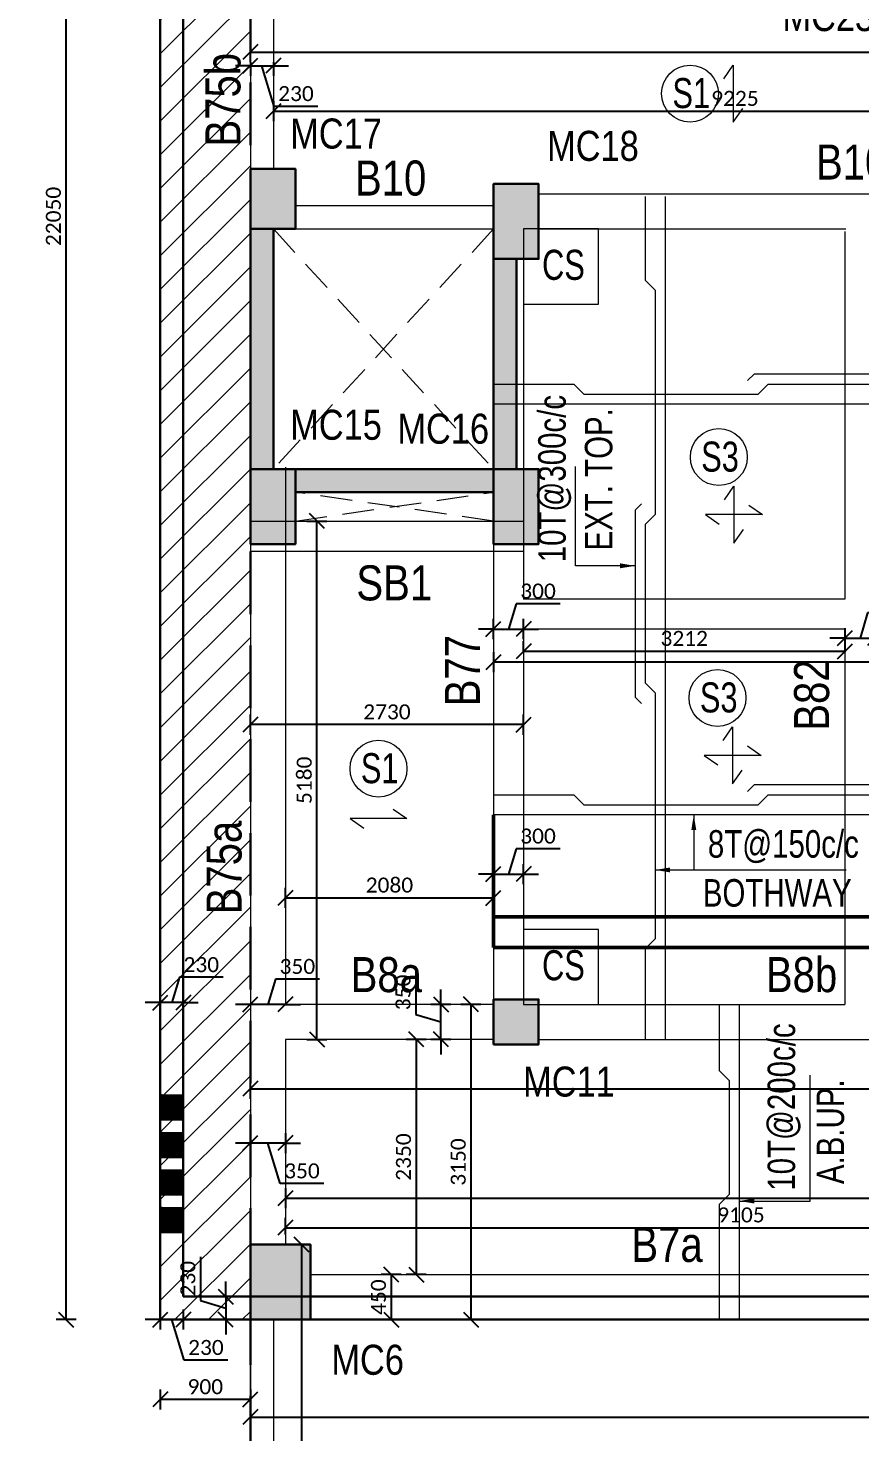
# Model space of a CAD drawing. Header units: millimetres. Extents: x 1112055 to 3390982, y -148532 to 766891.
# Drawn here: x 2806547 to 2814860, y -71678 to -57649 of the extents above; entities that cross this region are included whole.
import ezdxf
from ezdxf.enums import TextEntityAlignment as Align

# ---------------------------------------------------------------- set-up
doc = ezdxf.new("R2010")
doc.units = ezdxf.units.MM
doc.header["$PDMODE"] = 35
doc.header["$PDSIZE"] = -25
doc.linetypes.add('DASHED2', pattern=[0.375, 0.25, -0.125])
doc.linetypes.add('Hidden', pattern=[9.525, 6.35, -3.175])
for name, color, linetype, lineweight in [('A_Cut-out', 251, 'Continuous', 9), ('B BEAM', 148, 'Continuous', 13), ('B COL. NO.', 3, 'Continuous', 20), ('B FINAL COLUMN', 1, 'Continuous', 30), ('B SLAB NO', 56, 'Continuous', 9), ('B STEEL', 34, 'Continuous', 15), ('B STEEL TEXT', 7, 'Continuous', 15), ('B TITLE BLOCK', 250, 'Continuous', 0), ('B-BEAM NO', 215, 'Continuous', 18), ('g-sol250', 250, 'Continuous', 5)]:
    doc.layers.add(name, color=color, linetype=linetype, lineweight=lineweight)
doc.layers.add('B-COL HT', color=7, linetype='Continuous', lineweight=0, true_color=0x4e4f45)
doc.layers.add('JA-E-Sleeve', color=5, linetype='Continuous')
doc.styles.add('Cali', font='calibri.ttf')
doc.styles.add('Q1', font='g13f12d.shx', dxfattribs={"width": 0.8})
doc.styles.add('SWINC', font='swissc.ttf')
doc.styles.add('SWISS', font='swisscl.ttf')
doc.dimstyles.new('BHOOMI', dxfattribs={"dimtxt": 230, "dimasz": 150, "dimexe": 10, "dimexo": 0, "dimgap": 25, "dimtad": 1, "dimdec": 0, "dimzin": 0, "dimdsep": 46, "dimtxsty": 'SWINC', "dimblk": 'OBLIQUE', "dimcen": 0.09, "dimclrd": 250, "dimclre": 250, "dimclrt": 256, "dimaunit": 1, "dimadec": 3, "dimazin": 0, "dimtfac": 1, "dimtdec": 0, "dimtofl": 0, "dimtmove": 1, "dimatfit": 3, "dimfxl": 100, "dimtolj": 1, "dimtzin": 0, "dimlwd": 9, "dimlwe": 5, "dimarcsym": 0})
doc.dimstyles.new('LEVEL DIM', dxfattribs={"dimtxt": 150, "dimasz": 150, "dimexe": 100, "dimexo": 100, "dimgap": 50, "dimtad": 1, "dimdec": 0, "dimzin": 0, "dimdsep": 46, "dimtxsty": 'Cali', "dimblk": 'OBLIQUE', "dimcen": 0, "dimclrd": 256, "dimclre": 256, "dimclrt": 3, "dimadec": 0, "dimazin": 0, "dimtfac": 1, "dimtdec": 0, "dimtofl": 0, "dimtmove": 1, "dimatfit": 0, "dimfxl": 100, "dimfxlon": 1, "dimtolj": 1, "dimtzin": 0, "dimlwd": -1, "dimlwe": -1, "dimarcsym": 0})

# ---------------------------------------------------------------- blocks, each defined once
blk = doc.blocks.new('_Oblique')
at = {"color": 0, "linetype": 'ByBlock', "lineweight": -2}
blk.add_line((-0.5, -0.5), (0.5, 0.5), dxfattribs=at)
blk = doc.blocks.new('A$C3F943ECC')
at = {"layer": 'JA-E-Sleeve'}
h = blk.add_hatch(dxfattribs=at)
h.set_pattern_fill('ANSI31', color=41, scale=5, style=0)
h.set_pattern_definition([(45, (34093.9573, -208151.3333), (-0.4419417382, 0.4419417382), [])])
h.paths.add_polyline_path([(1, 1), (1, 251), (231, 251), (231, 1)])
at = {"layer": 'JA-E-Sleeve', "color": 5, "const_width": 2}
for points in [[(1, 1), (1, 251), (231, 251), (231, 1), (1, 1)], [(1, 251), (231, 1)], [(231, 251), (1, 1)]]:
    blk.add_lwpolyline(points, dxfattribs=at)
blk = doc.blocks.new('A$C0a58c560')
at = {"layer": 'JA-E-Sleeve', "color": 4, "true_color": 0x06f9ed}
for p in [(-1, -107729), (-1, -108104), (-1, -108479), (-1, -108854)]:
    blk.add_blockref('A$C3F943ECC', p, dxfattribs=at)
blk = doc.blocks.new('*D6369')
at = {"linetype": 'ByBlock', "transparency": 16777216}
for p, q in [((2811198, -63887), (2811198, -64087)), ((2830638, -63887), (2830638, -64087)), ((2830638, -63987), (2811198, -63987))]:
    blk.add_line(p, q, dxfattribs=at)
at = {"layer": 'Defpoints', "color": 0, "lineweight": 40, "transparency": 16777216}
for p in [(2811198, -63656), (2830638, -63656), (2811198, -63987)]:
    blk.add_point(p, dxfattribs=at)
at = {"transparency": 16777216, "xscale": 150, "yscale": 150, "zscale": 150, "rotation": 180}
blk.add_blockref('_Oblique', (2811198, -63987), dxfattribs=at)
at = {"transparency": 16777216, "xscale": 150, "yscale": 150, "zscale": 150}
blk.add_blockref('_Oblique', (2830638, -63987), dxfattribs=at)
at = {"color": 3, "lineweight": 50, "transparency": 16777216, "insert": (2820918, -63860), "char_height": 150, "attachment_point": 5, "style": 'Cali'}
blk.add_mtext('\\A1;19440', dxfattribs=at)
blk = doc.blocks.new('*D6408')
at = {"linetype": 'ByBlock', "transparency": 16777216}
for p, q in [((2809282, -69806), (2809182, -69806)), ((2809282, -78506), (2809282, -69806)), ((2809282, -78506), (2809182, -78506))]:
    blk.add_line(p, q, dxfattribs=at)
at = {"layer": 'Defpoints', "color": 0, "lineweight": 40, "transparency": 16777216}
for p in [(2809282, -69806), (2809368, -69806), (2809368, -78506)]:
    blk.add_point(p, dxfattribs=at)
at = {"transparency": 16777216, "xscale": 150, "yscale": 150, "zscale": 150}
for p, rotation in [((2809282, -69806), 90), ((2809282, -78506), 270)]:
    blk.add_blockref('_Oblique', p, dxfattribs=dict(at, rotation=rotation))
at = {"color": 3, "lineweight": 50, "transparency": 16777216, "insert": (2809155, -74156), "char_height": 150, "attachment_point": 5, "rotation": 90, "style": 'Cali'}
blk.add_mtext('\\A1;8700', dxfattribs=at)
blk = doc.blocks.new('*D6439')
at = {"linetype": 'ByBlock', "transparency": 16777216}
for p, q in [((2808768, -68349), (2808768, -68149)), ((2830638, -68349), (2830638, -68149)), ((2808768, -68249), (2830638, -68249))]:
    blk.add_line(p, q, dxfattribs=at)
at = {"layer": 'Defpoints', "color": 0, "lineweight": 40, "transparency": 16777216}
for p in [(2830638, -68249), (2808768, -69806), (2830638, -69806)]:
    blk.add_point(p, dxfattribs=at)
at = {"transparency": 16777216, "xscale": 150, "yscale": 150, "zscale": 150, "rotation": 180}
blk.add_blockref('_Oblique', (2808768, -68249), dxfattribs=at)
at = {"transparency": 16777216, "xscale": 150, "yscale": 150, "zscale": 150}
blk.add_blockref('_Oblique', (2830638, -68249), dxfattribs=at)
at = {"color": 3, "lineweight": 50, "transparency": 16777216, "insert": (2819703, -68122), "char_height": 150, "attachment_point": 5, "style": 'Cali'}
blk.add_mtext('\\A1;21870', dxfattribs=at)
blk = doc.blocks.new('*D6440')
at = {"linetype": 'ByBlock', "transparency": 16777216}
for p, q in [((2811073, -67406), (2810873, -67406)), ((2810973, -67406), (2810973, -70556)), ((2811073, -70556), (2810873, -70556))]:
    blk.add_line(p, q, dxfattribs=at)
at = {"layer": 'Defpoints', "color": 0, "lineweight": 40, "transparency": 16777216}
for p in [(2811648, -67406), (2810973, -70556), (2811648, -70556)]:
    blk.add_point(p, dxfattribs=at)
at = {"transparency": 16777216, "xscale": 150, "yscale": 150, "zscale": 150}
for p, rotation in [((2810973, -67406), 90), ((2810973, -70556), 270)]:
    blk.add_blockref('_Oblique', p, dxfattribs=dict(at, rotation=rotation))
at = {"color": 3, "lineweight": 50, "transparency": 16777216, "insert": (2810846, -68981), "char_height": 150, "attachment_point": 5, "rotation": 90, "style": 'Cali'}
blk.add_mtext('\\A1;3150', dxfattribs=at)
blk = doc.blocks.new('*D6441')
at = {"linetype": 'ByBlock', "transparency": 16777216}
for p, q in [((2810526, -67756), (2810326, -67756)), ((2810426, -67756), (2810426, -70106)), ((2810526, -70106), (2810326, -70106))]:
    blk.add_line(p, q, dxfattribs=at)
at = {"layer": 'Defpoints', "color": 0, "lineweight": 40, "transparency": 16777216}
for p in [(2810973, -67756), (2810426, -70106), (2810973, -70106)]:
    blk.add_point(p, dxfattribs=at)
at = {"transparency": 16777216, "xscale": 150, "yscale": 150, "zscale": 150}
for p, rotation in [((2810426, -67756), 90), ((2810426, -70106), 270)]:
    blk.add_blockref('_Oblique', p, dxfattribs=dict(at, rotation=rotation))
at = {"color": 3, "lineweight": 50, "transparency": 16777216, "insert": (2810299, -68931), "char_height": 150, "attachment_point": 5, "rotation": 90, "style": 'Cali'}
blk.add_mtext('\\A1;2350', dxfattribs=at)
blk = doc.blocks.new('*D6442')
at = {"linetype": 'ByBlock', "transparency": 16777216}
for p, q in [((2809118, -69243), (2809118, -69443)), ((2830188, -69243), (2830188, -69443)), ((2809118, -69343), (2830188, -69343))]:
    blk.add_line(p, q, dxfattribs=at)
at = {"layer": 'Defpoints', "color": 0, "lineweight": 40, "transparency": 16777216}
for p in [(2809118, -67756), (2830188, -67756), (2830188, -69343)]:
    blk.add_point(p, dxfattribs=at)
at = {"transparency": 16777216, "xscale": 150, "yscale": 150, "zscale": 150, "rotation": 180}
blk.add_blockref('_Oblique', (2809118, -69343), dxfattribs=at)
at = {"transparency": 16777216, "xscale": 150, "yscale": 150, "zscale": 150}
blk.add_blockref('_Oblique', (2830188, -69343), dxfattribs=at)
at = {"color": 3, "lineweight": 50, "transparency": 16777216, "insert": (2819653, -69216), "char_height": 150, "attachment_point": 5, "style": 'Cali'}
blk.add_mtext('\\A1;21070', dxfattribs=at)
blk = doc.blocks.new('*D6443')
at = {"linetype": 'ByBlock', "transparency": 16777216}
for p, q in [((2808768, -68692), (2808768, -68892)), ((2809118, -68692), (2809118, -68892)), ((2808768, -68792), (2808618, -68792)), ((2809118, -68792), (2808768, -68792)), ((2809065, -69197), (2808943, -68792)), ((2809118, -68792), (2809268, -68792)), ((2809504, -69197), (2809065, -69197))]:
    blk.add_line(p, q, dxfattribs=at)
at = {"layer": 'Defpoints', "color": 0, "lineweight": 40, "transparency": 16777216}
for p in [(2808768, -68249), (2809118, -68249), (2808768, -68792)]:
    blk.add_point(p, dxfattribs=at)
at = {"transparency": 16777216, "xscale": 150, "yscale": 150, "zscale": 150}
blk.add_blockref('_Oblique', (2808768, -68792), dxfattribs=at)
at = {"transparency": 16777216, "xscale": 150, "yscale": 150, "zscale": 150, "rotation": 180}
blk.add_blockref('_Oblique', (2809118, -68792), dxfattribs=at)
at = {"color": 3, "lineweight": 50, "transparency": 16777216, "insert": (2809284, -69070), "char_height": 150, "attachment_point": 5, "style": 'Cali'}
blk.add_mtext('\\A1;350', dxfattribs=at)
blk = doc.blocks.new('*D6444')
at = {"linetype": 'ByBlock', "transparency": 16777216}
for p, q in [((2809118, -69706), (2809118, -69537)), ((2818223, -69706), (2818223, -69537)), ((2809118, -69637), (2818223, -69637))]:
    blk.add_line(p, q, dxfattribs=at)
at = {"layer": 'Defpoints', "color": 0, "lineweight": 40, "transparency": 16777216}
for p in [(2818223, -69637), (2809118, -69806), (2818223, -69806)]:
    blk.add_point(p, dxfattribs=at)
at = {"transparency": 16777216, "xscale": 150, "yscale": 150, "zscale": 150, "rotation": 180}
blk.add_blockref('_Oblique', (2809118, -69637), dxfattribs=at)
at = {"transparency": 16777216, "xscale": 150, "yscale": 150, "zscale": 150}
blk.add_blockref('_Oblique', (2818223, -69637), dxfattribs=at)
at = {"color": 3, "lineweight": 50, "transparency": 16777216, "insert": (2813671, -69510), "char_height": 150, "attachment_point": 5, "style": 'Cali'}
blk.add_mtext('\\A1;9105', dxfattribs=at)
blk = doc.blocks.new('*D6450')
at = {"linetype": 'ByBlock', "transparency": 16777216}
for p, q in [((2810421, -67066), (2810421, -67506)), ((2810672, -67406), (2810672, -67256)), ((2810772, -67406), (2810572, -67406)), ((2810672, -67756), (2810672, -67406)), ((2810421, -67506), (2810672, -67581)), ((2810772, -67756), (2810572, -67756)), ((2810672, -67756), (2810672, -67906))]:
    blk.add_line(p, q, dxfattribs=at)
at = {"layer": 'Defpoints', "color": 0, "lineweight": 40, "transparency": 16777216}
for p in [(2810672, -67406), (2810973, -67406), (2810973, -67756)]:
    blk.add_point(p, dxfattribs=at)
at = {"transparency": 16777216, "xscale": 150, "yscale": 150, "zscale": 150}
for p, rotation in [((2810672, -67406), 270), ((2810672, -67756), 90)]:
    blk.add_blockref('_Oblique', p, dxfattribs=dict(at, rotation=rotation))
at = {"color": 3, "lineweight": 50, "transparency": 16777216, "insert": (2810294, -67286), "char_height": 150, "attachment_point": 5, "rotation": 90, "style": 'Cali'}
blk.add_mtext('\\A1;350', dxfattribs=at)
blk = doc.blocks.new('*D6451')
at = {"linetype": 'ByBlock', "transparency": 16777216}
for p, q in [((2810276, -70106), (2810076, -70106)), ((2810176, -70106), (2810176, -70556)), ((2810276, -70556), (2810076, -70556))]:
    blk.add_line(p, q, dxfattribs=at)
at = {"layer": 'Defpoints', "color": 0, "lineweight": 40, "transparency": 16777216}
for p in [(2810973, -70106), (2810176, -70556), (2810973, -70556)]:
    blk.add_point(p, dxfattribs=at)
at = {"transparency": 16777216, "xscale": 150, "yscale": 150, "zscale": 150}
for p, rotation in [((2810176, -70106), 90), ((2810176, -70556), 270)]:
    blk.add_blockref('_Oblique', p, dxfattribs=dict(at, rotation=rotation))
at = {"color": 3, "lineweight": 50, "transparency": 16777216, "insert": (2810049, -70331), "char_height": 150, "attachment_point": 5, "rotation": 90, "style": 'Cali'}
blk.add_mtext('\\A1;450', dxfattribs=at)
blk = doc.blocks.new('*D6452')
at = {"linetype": 'ByBlock', "transparency": 16777216}
for p, q in [((2808768, -64710), (2808768, -64510)), ((2811498, -64710), (2811498, -64510)), ((2811498, -64610), (2808768, -64610))]:
    blk.add_line(p, q, dxfattribs=at)
at = {"layer": 'Defpoints', "color": 0, "lineweight": 40, "transparency": 16777216}
for p in [(2808768, -64610), (2808768, -65513), (2811498, -65513)]:
    blk.add_point(p, dxfattribs=at)
at = {"transparency": 16777216, "xscale": 150, "yscale": 150, "zscale": 150, "rotation": 180}
blk.add_blockref('_Oblique', (2808768, -64610), dxfattribs=at)
at = {"transparency": 16777216, "xscale": 150, "yscale": 150, "zscale": 150}
blk.add_blockref('_Oblique', (2811498, -64610), dxfattribs=at)
at = {"color": 3, "lineweight": 50, "transparency": 16777216, "insert": (2810133, -64483), "char_height": 150, "attachment_point": 5, "style": 'Cali'}
blk.add_mtext('\\A1;2730', dxfattribs=at)
blk = doc.blocks.new('*D6453')
at = {"linetype": 'ByBlock', "transparency": 16777216}
for p, q in [((2811424, -65851), (2811348, -66103)), ((2811863, -65851), (2811424, -65851)), ((2811198, -66203), (2811198, -66003)), ((2811498, -66203), (2811498, -66003)), ((2811198, -66103), (2811048, -66103)), ((2811198, -66103), (2811498, -66103)), ((2811498, -66103), (2811648, -66103))]:
    blk.add_line(p, q, dxfattribs=at)
at = {"layer": 'Defpoints', "color": 0, "lineweight": 40, "transparency": 16777216}
for p in [(2811498, -66103), (2811198, -67356), (2811498, -67356)]:
    blk.add_point(p, dxfattribs=at)
at = {"transparency": 16777216, "xscale": 150, "yscale": 150, "zscale": 150}
blk.add_blockref('_Oblique', (2811198, -66103), dxfattribs=at)
at = {"transparency": 16777216, "xscale": 150, "yscale": 150, "zscale": 150, "rotation": 180}
blk.add_blockref('_Oblique', (2811498, -66103), dxfattribs=at)
at = {"color": 3, "lineweight": 50, "transparency": 16777216, "insert": (2811643, -65724), "char_height": 150, "attachment_point": 5, "style": 'Cali'}
blk.add_mtext('\\A1;300', dxfattribs=at)
blk = doc.blocks.new('*D6454')
at = {"linetype": 'ByBlock', "transparency": 16777216}
for p, q in [((2809019, -67154), (2808943, -67406)), ((2809458, -67154), (2809019, -67154)), ((2808768, -67306), (2808768, -67306)), ((2809118, -67306), (2809118, -67306)), ((2808768, -67406), (2808618, -67406)), ((2809118, -67406), (2808768, -67406)), ((2809118, -67406), (2809268, -67406))]:
    blk.add_line(p, q, dxfattribs=at)
at = {"layer": 'Defpoints', "color": 0, "lineweight": 40, "transparency": 16777216}
for p in [(2808768, -67406), (2808768, -67406), (2809118, -67406)]:
    blk.add_point(p, dxfattribs=at)
at = {"transparency": 16777216, "xscale": 150, "yscale": 150, "zscale": 150}
blk.add_blockref('_Oblique', (2808768, -67406), dxfattribs=at)
at = {"transparency": 16777216, "xscale": 150, "yscale": 150, "zscale": 150, "rotation": 180}
blk.add_blockref('_Oblique', (2809118, -67406), dxfattribs=at)
at = {"color": 3, "lineweight": 50, "transparency": 16777216, "insert": (2809238, -67027), "char_height": 150, "attachment_point": 5, "style": 'Cali'}
blk.add_mtext('\\A1;350', dxfattribs=at)
blk = doc.blocks.new('*D6455')
at = {"linetype": 'ByBlock', "transparency": 16777216}
for p, q in [((2809118, -66441), (2809118, -66241)), ((2809118, -66341), (2811198, -66341)), ((2811198, -66441), (2811198, -66241))]:
    blk.add_line(p, q, dxfattribs=at)
at = {"layer": 'Defpoints', "color": 0, "lineweight": 40, "transparency": 16777216}
for p in [(2811198, -66341), (2809118, -67406), (2811198, -67406)]:
    blk.add_point(p, dxfattribs=at)
at = {"transparency": 16777216, "xscale": 150, "yscale": 150, "zscale": 150, "rotation": 180}
blk.add_blockref('_Oblique', (2809118, -66341), dxfattribs=at)
at = {"transparency": 16777216, "xscale": 150, "yscale": 150, "zscale": 150}
blk.add_blockref('_Oblique', (2811198, -66341), dxfattribs=at)
at = {"color": 3, "lineweight": 50, "transparency": 16777216, "insert": (2810158, -66214), "char_height": 150, "attachment_point": 5, "style": 'Cali'}
blk.add_mtext('\\A1;2080', dxfattribs=at)
blk = doc.blocks.new('*D6456')
at = {"linetype": 'ByBlock', "transparency": 16777216}
for p, q in [((2809334, -62576), (2809534, -62576)), ((2809434, -67756), (2809434, -62576)), ((2809334, -67756), (2809534, -67756))]:
    blk.add_line(p, q, dxfattribs=at)
at = {"layer": 'Defpoints', "color": 0, "lineweight": 40, "transparency": 16777216}
for p in [(2809218, -62576), (2809434, -62576), (2809118, -67756)]:
    blk.add_point(p, dxfattribs=at)
at = {"transparency": 16777216, "xscale": 150, "yscale": 150, "zscale": 150}
for p, rotation in [((2809434, -62576), 90), ((2809434, -67756), 270)]:
    blk.add_blockref('_Oblique', p, dxfattribs=dict(at, rotation=rotation))
at = {"color": 3, "lineweight": 50, "transparency": 16777216, "insert": (2809307, -65166), "char_height": 150, "attachment_point": 5, "rotation": 90, "style": 'Cali'}
blk.add_mtext('\\A1;5180', dxfattribs=at)
blk = doc.blocks.new('*D6461')
at = {"linetype": 'ByBlock', "transparency": 16777216}
for p, q in [((2807868, -70556), (2807718, -70556)), ((2807868, -70456), (2807868, -70656)), ((2808098, -70556), (2807868, -70556)), ((2808105, -70962), (2807983, -70556)), ((2808098, -70456), (2808098, -70656)), ((2808098, -70556), (2808248, -70556)), ((2808543, -70962), (2808105, -70962))]:
    blk.add_line(p, q, dxfattribs=at)
at = {"layer": 'Defpoints', "color": 0, "lineweight": 40, "transparency": 16777216}
for p in [(2807868, -28639), (2808098, -28639), (2807868, -70556)]:
    blk.add_point(p, dxfattribs=at)
at = {"transparency": 16777216, "xscale": 150, "yscale": 150, "zscale": 150}
blk.add_blockref('_Oblique', (2807868, -70556), dxfattribs=at)
at = {"transparency": 16777216, "xscale": 150, "yscale": 150, "zscale": 150, "rotation": 180}
blk.add_blockref('_Oblique', (2808098, -70556), dxfattribs=at)
at = {"color": 3, "lineweight": 50, "transparency": 16777216, "insert": (2808324, -70835), "char_height": 150, "attachment_point": 5, "style": 'Cali'}
blk.add_mtext('\\A1;230', dxfattribs=at)
blk = doc.blocks.new('*D6463')
at = {"linetype": 'ByBlock', "transparency": 16777216}
for p, q in [((2807026, -48506), (2806826, -48506)), ((2806926, -70556), (2806926, -48506)), ((2807026, -70556), (2806826, -70556))]:
    blk.add_line(p, q, dxfattribs=at)
at = {"layer": 'Defpoints', "color": 0, "lineweight": 40, "transparency": 16777216}
for p in [(2806926, -48506), (2808768, -48506), (2808768, -70556)]:
    blk.add_point(p, dxfattribs=at)
at = {"transparency": 16777216, "xscale": 150, "yscale": 150, "zscale": 150}
for p, rotation in [((2806926, -48506), 90), ((2806926, -70556), 270)]:
    blk.add_blockref('_Oblique', p, dxfattribs=dict(at, rotation=rotation))
at = {"color": 3, "lineweight": 50, "transparency": 16777216, "insert": (2806800, -59531), "char_height": 150, "attachment_point": 5, "rotation": 90, "style": 'Cali'}
blk.add_mtext('\\A1;22050', dxfattribs=at)
blk = doc.blocks.new('*D6467')
at = {"linetype": 'ByBlock', "transparency": 16777216}
for p, q in [((2808270, -69928), (2808270, -70366)), ((2808522, -70326), (2808522, -70176)), ((2808270, -70366), (2808522, -70441)), ((2808622, -70326), (2808422, -70326)), ((2808522, -70326), (2808522, -70556)), ((2808622, -70556), (2808422, -70556)), ((2808522, -70556), (2808522, -70706))]:
    blk.add_line(p, q, dxfattribs=at)
at = {"layer": 'Defpoints', "color": 0, "lineweight": 40, "transparency": 16777216}
for p in [(2808768, -70326), (2808522, -70556), (2808768, -70556)]:
    blk.add_point(p, dxfattribs=at)
at = {"transparency": 16777216, "xscale": 150, "yscale": 150, "zscale": 150}
for p, rotation in [((2808522, -70326), 270), ((2808522, -70556), 90)]:
    blk.add_blockref('_Oblique', p, dxfattribs=dict(at, rotation=rotation))
at = {"color": 3, "lineweight": 50, "transparency": 16777216, "insert": (2808144, -70147), "char_height": 150, "attachment_point": 5, "rotation": 90, "style": 'Cali'}
blk.add_mtext('\\A1;230', dxfattribs=at)
blk = doc.blocks.new('*D6478')
at = {"linetype": 'ByBlock', "transparency": 16777216}
for p, q in [((2811424, -63402), (2811348, -63654)), ((2811863, -63402), (2811424, -63402)), ((2811198, -63754), (2811198, -63554)), ((2811498, -63754), (2811498, -63554)), ((2811198, -63654), (2811048, -63654)), ((2811198, -63654), (2811498, -63654)), ((2811498, -63654), (2811648, -63654))]:
    blk.add_line(p, q, dxfattribs=at)
at = {"layer": 'Defpoints', "color": 0, "lineweight": 40, "transparency": 16777216}
for p in [(2811498, -63654), (2811198, -63987), (2811498, -63987)]:
    blk.add_point(p, dxfattribs=at)
at = {"transparency": 16777216, "xscale": 150, "yscale": 150, "zscale": 150}
blk.add_blockref('_Oblique', (2811198, -63654), dxfattribs=at)
at = {"transparency": 16777216, "xscale": 150, "yscale": 150, "zscale": 150, "rotation": 180}
blk.add_blockref('_Oblique', (2811498, -63654), dxfattribs=at)
at = {"color": 3, "lineweight": 50, "transparency": 16777216, "insert": (2811643, -63276), "char_height": 150, "attachment_point": 5, "style": 'Cali'}
blk.add_mtext('\\A1;300', dxfattribs=at)
blk = doc.blocks.new('*D6479')
at = {"linetype": 'ByBlock', "transparency": 16777216}
for p, q in [((2811498, -63887), (2811498, -63776)), ((2814711, -63887), (2814711, -63776)), ((2811498, -63876), (2814711, -63876))]:
    blk.add_line(p, q, dxfattribs=at)
at = {"layer": 'Defpoints', "color": 0, "lineweight": 40, "transparency": 16777216}
for p in [(2814711, -63876), (2811498, -63987), (2814711, -63987)]:
    blk.add_point(p, dxfattribs=at)
at = {"transparency": 16777216, "xscale": 150, "yscale": 150, "zscale": 150, "rotation": 180}
blk.add_blockref('_Oblique', (2811498, -63876), dxfattribs=at)
at = {"transparency": 16777216, "xscale": 150, "yscale": 150, "zscale": 150}
blk.add_blockref('_Oblique', (2814711, -63876), dxfattribs=at)
at = {"color": 3, "lineweight": 50, "transparency": 16777216, "insert": (2813104, -63749), "char_height": 150, "attachment_point": 5, "style": 'Cali'}
blk.add_mtext('\\A1;3212', dxfattribs=at)
blk = doc.blocks.new('*D6480')
at = {"linetype": 'ByBlock', "transparency": 16777216}
for p, q in [((2814936, -63492), (2814861, -63744)), ((2815375, -63492), (2814936, -63492)), ((2814711, -63844), (2814711, -63644)), ((2815011, -63844), (2815011, -63644)), ((2814711, -63744), (2814561, -63744)), ((2814711, -63744), (2815011, -63744)), ((2815011, -63744), (2815161, -63744))]:
    blk.add_line(p, q, dxfattribs=at)
at = {"layer": 'Defpoints', "color": 0, "lineweight": 40, "transparency": 16777216}
for p in [(2815011, -63744), (2814711, -63987), (2815011, -63987)]:
    blk.add_point(p, dxfattribs=at)
at = {"transparency": 16777216, "xscale": 150, "yscale": 150, "zscale": 150}
blk.add_blockref('_Oblique', (2814711, -63744), dxfattribs=at)
at = {"transparency": 16777216, "xscale": 150, "yscale": 150, "zscale": 150, "rotation": 180}
blk.add_blockref('_Oblique', (2815011, -63744), dxfattribs=at)
at = {"color": 3, "lineweight": 50, "transparency": 16777216, "insert": (2815156, -63365), "char_height": 150, "attachment_point": 5, "style": 'Cali'}
blk.add_mtext('\\A1;300', dxfattribs=at)
blk = doc.blocks.new('*D6489')
at = {"linetype": 'ByBlock', "transparency": 16777216}
for p, q in [((2808769, -57989), (2808769, -57789)), ((2830638, -57989), (2830638, -57789)), ((2808769, -57889), (2830638, -57889))]:
    blk.add_line(p, q, dxfattribs=at)
at = {"layer": 'Defpoints', "color": 0, "lineweight": 40, "transparency": 16777216}
for p in [(2830638, -57889), (2808769, -59056), (2830638, -59056)]:
    blk.add_point(p, dxfattribs=at)
at = {"transparency": 16777216, "xscale": 150, "yscale": 150, "zscale": 150, "rotation": 180}
blk.add_blockref('_Oblique', (2808769, -57889), dxfattribs=at)
at = {"transparency": 16777216, "xscale": 150, "yscale": 150, "zscale": 150}
blk.add_blockref('_Oblique', (2830638, -57889), dxfattribs=at)
at = {"color": 3, "lineweight": 50, "transparency": 16777216, "insert": (2819703, -57762), "char_height": 150, "attachment_point": 5, "style": 'Cali'}
blk.add_mtext('\\A1;21869', dxfattribs=at)
blk = doc.blocks.new('*D6490')
at = {"linetype": 'ByBlock', "transparency": 16777216}
for p, q in [((2808769, -58025), (2808619, -58025)), ((2808769, -57989), (2808769, -58125)), ((2808769, -58025), (2808998, -58025)), ((2809005, -58431), (2808884, -58025)), ((2808998, -57989), (2808998, -58125)), ((2808998, -58025), (2809148, -58025)), ((2809443, -58431), (2809005, -58431))]:
    blk.add_line(p, q, dxfattribs=at)
at = {"layer": 'Defpoints', "color": 0, "lineweight": 40, "transparency": 16777216}
for p in [(2808769, -57889), (2808998, -57889), (2808998, -58025)]:
    blk.add_point(p, dxfattribs=at)
at = {"transparency": 16777216, "xscale": 150, "yscale": 150, "zscale": 150}
blk.add_blockref('_Oblique', (2808769, -58025), dxfattribs=at)
at = {"transparency": 16777216, "xscale": 150, "yscale": 150, "zscale": 150, "rotation": 180}
blk.add_blockref('_Oblique', (2808998, -58025), dxfattribs=at)
at = {"color": 3, "lineweight": 50, "transparency": 16777216, "insert": (2809224, -58304), "char_height": 150, "attachment_point": 5, "style": 'Cali'}
blk.add_mtext('\\A1;230', dxfattribs=at)
blk = doc.blocks.new('*D6491')
at = {"linetype": 'ByBlock', "transparency": 16777216}
for p, q in [((2808998, -58379), (2808998, -58579)), ((2808998, -58479), (2818223, -58479)), ((2818223, -58379), (2818223, -58579))]:
    blk.add_line(p, q, dxfattribs=at)
at = {"layer": 'Defpoints', "color": 0, "lineweight": 40, "transparency": 16777216}
for p in [(2808998, -58025), (2818223, -58025), (2818223, -58479)]:
    blk.add_point(p, dxfattribs=at)
at = {"transparency": 16777216, "xscale": 150, "yscale": 150, "zscale": 150, "rotation": 180}
blk.add_blockref('_Oblique', (2808998, -58479), dxfattribs=at)
at = {"transparency": 16777216, "xscale": 150, "yscale": 150, "zscale": 150}
blk.add_blockref('_Oblique', (2818223, -58479), dxfattribs=at)
at = {"color": 3, "lineweight": 50, "transparency": 16777216, "insert": (2813611, -58352), "char_height": 150, "attachment_point": 5, "style": 'Cali'}
blk.add_mtext('\\A1;9225', dxfattribs=at)
blk = doc.blocks.new('*D6549')
at = {"linetype": 'ByBlock', "transparency": 16777216}
for p, q in [((2808059, -67135), (2807983, -67387)), ((2808497, -67135), (2808059, -67135)), ((2807868, -67487), (2807868, -67287)), ((2808098, -67487), (2808098, -67287)), ((2807868, -67387), (2807718, -67387)), ((2808098, -67387), (2807868, -67387)), ((2808098, -67387), (2808248, -67387))]:
    blk.add_line(p, q, dxfattribs=at)
at = {"layer": 'Defpoints', "color": 0, "lineweight": 40, "transparency": 16777216}
for p in [(2807868, -67387), (2807868, -68310), (2808098, -68310)]:
    blk.add_point(p, dxfattribs=at)
at = {"transparency": 16777216, "xscale": 150, "yscale": 150, "zscale": 150}
blk.add_blockref('_Oblique', (2807868, -67387), dxfattribs=at)
at = {"transparency": 16777216, "xscale": 150, "yscale": 150, "zscale": 150, "rotation": 180}
blk.add_blockref('_Oblique', (2808098, -67387), dxfattribs=at)
at = {"color": 3, "lineweight": 50, "transparency": 16777216, "insert": (2808278, -67009), "char_height": 150, "attachment_point": 5, "style": 'Cali'}
blk.add_mtext('\\A1;230', dxfattribs=at)
blk = doc.blocks.new('*D6557')
at = {"linetype": 'ByBlock', "transparency": 16777216}
for p, q in [((2808768, -71430), (2808768, -71630)), ((2808768, -71530), (2830638, -71530)), ((2830638, -71430), (2830638, -71630))]:
    blk.add_line(p, q, dxfattribs=at)
at = {"layer": 'Defpoints', "color": 0, "lineweight": 40, "transparency": 16777216}
for p in [(2808768, -70556), (2830638, -70556), (2830638, -71530)]:
    blk.add_point(p, dxfattribs=at)
at = {"transparency": 16777216, "xscale": 150, "yscale": 150, "zscale": 150, "rotation": 180}
blk.add_blockref('_Oblique', (2808768, -71530), dxfattribs=at)
at = {"transparency": 16777216, "xscale": 150, "yscale": 150, "zscale": 150}
blk.add_blockref('_Oblique', (2830638, -71530), dxfattribs=at)
at = {"color": 3, "lineweight": 50, "transparency": 16777216, "insert": (2819703, -71403), "char_height": 150, "attachment_point": 5, "style": 'Cali'}
blk.add_mtext('\\A1;21870', dxfattribs=at)
blk = doc.blocks.new('*D6558')
at = {"linetype": 'ByBlock', "transparency": 16777216}
for p, q in [((2807868, -72966), (2807868, -73166)), ((2807868, -73066), (2839078, -73066)), ((2839078, -72966), (2839078, -73166))]:
    blk.add_line(p, q, dxfattribs=at)
at = {"layer": 'Defpoints', "color": 0, "lineweight": 40, "transparency": 16777216}
for p in [(2807868, -70556), (2839078, -70556), (2839078, -73066)]:
    blk.add_point(p, dxfattribs=at)
at = {"transparency": 16777216, "xscale": 150, "yscale": 150, "zscale": 150, "rotation": 180}
blk.add_blockref('_Oblique', (2807868, -73066), dxfattribs=at)
at = {"transparency": 16777216, "xscale": 150, "yscale": 150, "zscale": 150}
blk.add_blockref('_Oblique', (2839078, -73066), dxfattribs=at)
at = {"color": 3, "lineweight": 50, "transparency": 16777216, "insert": (2823473, -72939), "char_height": 150, "attachment_point": 5, "style": 'Cali'}
blk.add_mtext('\\A1;31210', dxfattribs=at)
blk = doc.blocks.new('*D6559')
at = {"linetype": 'ByBlock', "transparency": 16777216}
for p, q in [((2807868, -71254), (2807868, -71454)), ((2808768, -71254), (2808768, -71454)), ((2808768, -71354), (2807868, -71354))]:
    blk.add_line(p, q, dxfattribs=at)
at = {"layer": 'Defpoints', "color": 0, "lineweight": 40, "transparency": 16777216}
for p in [(2807868, -70556), (2808768, -70556), (2807868, -71354)]:
    blk.add_point(p, dxfattribs=at)
at = {"transparency": 16777216, "xscale": 150, "yscale": 150, "zscale": 150, "rotation": 180}
blk.add_blockref('_Oblique', (2807868, -71354), dxfattribs=at)
at = {"transparency": 16777216, "xscale": 150, "yscale": 150, "zscale": 150}
blk.add_blockref('_Oblique', (2808768, -71354), dxfattribs=at)
at = {"color": 3, "lineweight": 50, "transparency": 16777216, "insert": (2808318, -71227), "char_height": 150, "attachment_point": 5, "style": 'Cali'}
blk.add_mtext('\\A1;900', dxfattribs=at)

msp = doc.modelspace()

# ---------------------------------------------------------------- hatches: boundary and pattern name
at = {"layer": 'B-COL HT'}
h = msp.add_hatch(color=250, dxfattribs=at)
h.dxf.hatch_style = 1
h.paths.add_polyline_path([(2809218.1, -59656.1), (2809218.1, -59056.1), (2808768.1, -59056.1), (2808768.1, -59656.1)])
h = msp.add_hatch(color=250, dxfattribs=at)
h.dxf.hatch_style = 1
h.paths.add_polyline_path([(2811198.1, -59956.1), (2811648.1, -59956.1), (2811648.1, -59206.1), (2811198.1, -59206.1)])
h = msp.add_hatch(color=250, dxfattribs=at)
h.dxf.hatch_style = 1
h.paths.add_polyline_path([(2808998.1, -59656.1), (2808768.1, -59656.1), (2808768.1, -62056.1), (2808998.1, -62056.1)])
h = msp.add_hatch(color=250, dxfattribs=at)
h.dxf.hatch_style = 1
h.paths.add_polyline_path([(2811428.1, -62056.1), (2811198.1, -62056.1), (2811198.1, -59956.1), (2811428.1, -59956.1)])
h = msp.add_hatch(color=250, dxfattribs=at)
h.dxf.hatch_style = 1
h.paths.add_polyline_path([(2808768.1, -62806.1), (2809218.1, -62806.1), (2809218.1, -62056.1), (2808768.1, -62056.1)])
h = msp.add_hatch(color=250, dxfattribs=at)
h.dxf.hatch_style = 1
h.paths.add_polyline_path([(2811198.1, -62286.1), (2809218.1, -62286.1), (2809218.1, -62056.1), (2811198.1, -62056.1)])
h = msp.add_hatch(color=250, dxfattribs=at)
h.dxf.hatch_style = 1
h.paths.add_polyline_path([(2811198.1, -62806.1), (2811648.1, -62806.1), (2811648.1, -62056.1), (2811198.1, -62056.1)])
h = msp.add_hatch(color=250, dxfattribs=at)
h.dxf.hatch_style = 1
h.paths.add_polyline_path([(2811198.1, -67806.1), (2811648.1, -67806.1), (2811648.1, -67356.1), (2811198.1, -67356.1)])
h = msp.add_hatch(color=250, dxfattribs=at)
h.dxf.hatch_style = 1
h.paths.add_polyline_path([(2808768.1, -70556.1), (2809368.1, -70556.1), (2809368.1, -69806.1), (2808768.1, -69806.1)])
at = {"layer": 'g-sol250', "lineweight": 0}
h = msp.add_hatch(dxfattribs=at)
h.set_pattern_fill('ANSI31', color=250, scale=75)
h.set_pattern_definition([(45, (-724936.02, -684473.6), (-168.379802, 168.379802), [])])
h.paths.add_polyline_path([(2808768.1, -40156.1), (2808768.1, -11756.1), (2834368.1, -11756.1), (2834368.1, -20456.1), (2830868.1, -20456.1), (2830868.1, -31456.1), (2834368.1, -31456.1), (2834368.1, -40156.1)], flags=16)
h.paths.add_polyline_path([(2825618.1, -40504.6), (2825618.1, -40156.1), (2827028.1, -40156.1), (2827028.1, -40504.6)], flags=16)
h.paths.add_polyline_path([(2830038.1, -40156.1), (2830038.1, -40504.7), (2827478.1, -40504.7), (2827478.1, -40156.1)], flags=16)
h.paths.add_polyline_path([(2834368.1, -70556.1), (2858788.1, -70556.1), (2858788.1, -30756.1), (2871418.1, -30756.1), (2871418.1, -5896), (2871418.1, -5756.1), (2858958.1, -5756.1), (2858958.1, -5156.1), (2859188.1, -5156.1), (2859188.1, -3726.1), (2858808.1, -3726.1), (2858808.1, -1416.1), (2859188.1, -1416.1), (2859188.1, 3323.9), (2854103.1, 3323.9), (2854103.1, -5754), (2854221, -5756.1), (2854103.1, -5756.1), (2846294.9, -5756.1), (2819068.1, -5756.1), (2819068.1, 9243.9), (2824918.1, 9243.9), (2824918.1, 11468.9), (2820118.1, 11468.9), (2820118.1, 13543.9), (2819618.1, 13543.9), (2819618.1, 15043.9), (2820118.1, 15043.9), (2820118.1, 32238.9), (2819618.1, 32238.9), (2819618.1, 33738.9), (2820118.1, 33738.9), (2820118.1, 35718.9), (2855901.5, 35718.9), (2855901.5, 35488.9), (2870818.1, 35488.9), (2870818.1, 35488.9), (2871418.1, 35488.9), (2871418.1, 42384.9), (2845094.1, 41923), (2845094.1, 39154.7), (2840592.1, 39154.7), (2840592.1, 38568.9), (2807868.1, 38568.9), (2807868.1, 35569), (2814122.8, 35569), (2814113.5, 13956.4), (2812838.1, 13953.9), (2812838.1, 7598.9), (2810598.2, 7598.9), (2810598.2, -5306.1), (2807868.1, -5306.1), (2807868.1, -70556.1), (2808768.1, -70556.1), (2808768.3, -48507.3), (2834368.3, -48507.3), (2834368.1, -57206.1), (2830638.1, -57206.1), (2830638.1, -70256.1), (2834368.1, -70256.1)])

# ---------------------------------------------------------------- linework, layer by layer
at = {"color": 2, "linetype": 'ByBlock', "lineweight": 50}
for p, q in [((2811198.1, -65512.6), (2811198.1, -66531.6)), ((2811198.1, -66531.6), (2811211.9, -66531.6)), ((2811211.9, -66531.6), (2818573.1, -66531.6))]:
    msp.add_line(p, q, dxfattribs=at)
at = {"color": 3, "linetype": 'ByBlock', "lineweight": 50}
for p, q in [((2811198.1, -66531.6), (2811198.1, -66426.9)), ((2811198.1, -66426.9), (2811198.1, -66838.6)), ((2811198.1, -66838.6), (2822013, -66838.6))]:
    msp.add_line(p, q, dxfattribs=at)
at = {"color": 16, "linetype": 'DASHED2', "lineweight": 30, "ltscale": 2500}
for points in [[(2809368.1, -48506.1), (2834368.1, -48506.1), (2834368.1, -78506.1), (2808768.1, -78506.1), (2808768.1, 38339.5)], [(2808768.1, -48506.1), (2834368.1, -48506.1), (2834368.1, -57206.1), (2830638.1, -57206.2), (2830638.1, -69806.1), (2834368.1, -69806.1), (2834368.1, -78056.1), (2834368.1, -78056.1), (2834368.1, -78506.1), (2808768.1, -78506.1), (2808768.1, -48506.1)]]:
    msp.add_lwpolyline(points, dxfattribs=at)
at = {"layer": 'A_Cut-out', "linetype": 'Hidden', "ltscale": 50}
for p, q in [((2811198.2, -59655.9), (2808998.1, -62056.1)), ((2808998.2, -59656.4), (2811198.1, -62056.1)), ((2811198.1, -62576.1), (2809218.1, -62286)), ((2809218.1, -62576.1), (2811198.1, -62286.1))]:
    msp.add_line(p, q, dxfattribs=at)
at = {"layer": 'B BEAM', "linetype": 'Hidden', "ltscale": 1200}
for p, q in [((2808768.1, -57206.1), (2808768.7, -59208)), ((2808998.1, -57206.1), (2808998.7, -59056.1)), ((2811648.1, -59304.7), (2818173.1, -59304.7)), ((2811198.1, -59425.9), (2809218.1, -59425.9)), ((2811648.1, -59654.7), (2814719, -59654.7)), ((2814710.6, -59681.1), (2814710.6, -63356.1)), ((2811198.1, -59807.5), (2811198.2, -67356.1)), ((2811498.1, -59807.5), (2811498.1, -63356.1)), ((2808768.1, -62037.5), (2808768.1, -69806.1)), ((2809118.1, -62037.5), (2809118.1, -67406.1)), ((2814710.6, -63356.1), (2811498.1, -63356.1)), ((2811498.1, -63656.1), (2811498.2, -67356.1)), ((2814710.6, -63656.1), (2811498.1, -63656.1)), ((2814710.6, -63656.1), (2814710.6, -67406.1)), ((2811198.1, -67406.1), (2809118.1, -67406.1)), ((2811648.1, -67406.1), (2814710.6, -67406.1)), ((2809118.1, -67756.1), (2809118.1, -69806.1)), ((2811198.1, -67756.1), (2809118.1, -67756.1)), ((2811648.1, -67756.1), (2818131.5, -67756.1)), ((2809368.1, -70106.1), (2816843.1, -70106.1)), ((2808768.1, -77906.1), (2808768.1, -70556.1))]:
    msp.add_line(p, q, dxfattribs=at)
at = {"layer": 'B BEAM', "ltscale": 1200}
for p, q in [((2808998.1, -59656.4), (2811198.1, -59655.9)), ((2808768.1, -70556.1), (2808768.1, -77906.1)), ((2808998.1, -70556.1), (2808998.1, -77906.1)), ((2809368.1, -70556.1), (2816918.1, -70556.1))]:
    msp.add_line(p, q, dxfattribs=at)
at = {"layer": 'B BEAM', "color": 4, "ltscale": 1200}
msp.add_line((2808768.1, -62576.1), (2811498.1, -62576.1), dxfattribs=at)
at = {"layer": 'B BEAM', "color": 4, "linetype": 'Hidden', "ltscale": 1200}
msp.add_line((2808768.1, -62876.1), (2811498.1, -62876.1), dxfattribs=at)
at = {"layer": 'B FINAL COLUMN', "color": 26, "lineweight": 30}
for points in [[(2840592.1, 38569.5), (2807868.1, 38569.5), (2807868.1, -70556.1), (2858788.1, -70556.1), (2858788.1, -30756.1), (2871418.1, -30756.1), (2871418.1, 42384.9), (2845094.1, 41923), (2845094.1, 39154.7), (2840592.1, 39154.7)], [(2808098.2, -70326.1), (2858558.2, -70326.1), (2858558.2, -30527.5), (2871188.2, -30527.5), (2871188.2, 38376.5), (2852149.8, 38377), (2852149.8, 35717.5), (2851933.2, 35717.5), (2851933.2, 41811.5), (2850503.2, 41786.4), (2850503.2, 35717.5), (2850273.2, 35717.5), (2850273.2, 38923.3), (2840822.2, 38923.3), (2840822.2, 38338), (2808098.2, 38338)]]:
    msp.add_lwpolyline(points, close=True, dxfattribs=at)
at = {"layer": 'B FINAL COLUMN', "lineweight": 30}
for points in [[(2809218.1, -59656.1), (2809218.1, -59056.1), (2808768.1, -59056.1), (2808768.1, -59656.1)], [(2811198.1, -59956.1), (2811648.1, -59956.1), (2811648.1, -59206.1), (2811198.1, -59206.1)], [(2808998.1, -59656.1), (2808768.1, -59656.1), (2808768.1, -62056.1), (2808998.1, -62056.1)], [(2811428.1, -62056.1), (2811198.1, -62056.1), (2811198.1, -59956.1), (2811428.1, -59956.1)], [(2808768.1, -62806.1), (2809218.1, -62806.1), (2809218.1, -62056.1), (2808768.1, -62056.1)], [(2811198.1, -62286.1), (2809218.1, -62286.1), (2809218.1, -62056.1), (2811198.1, -62056.1)], [(2811198.1, -62806.1), (2811648.1, -62806.1), (2811648.1, -62056.1), (2811198.1, -62056.1)], [(2811198.1, -67806.1), (2811648.1, -67806.1), (2811648.1, -67356.1), (2811198.1, -67356.1)], [(2808768.1, -70556.1), (2809368.1, -70556.1), (2809368.1, -69806.1), (2808768.1, -69806.1)]]:
    msp.add_lwpolyline(points, close=True, dxfattribs=at)
at = {"layer": 'B SLAB NO', "lineweight": 9}
for points in [[(2813500.1, -58155.3), (2813594.9, -58018.7), (2813594.9, -58587.7), (2813689.8, -58451)], [(2813505.7, -62362.5), (2813600.6, -62225.9), (2813600.6, -62794.9), (2813695.4, -62658.2)], [(2813748.4, -62415.5), (2813885.1, -62510.4), (2813316.1, -62510.4), (2813452.7, -62605.2)], [(2813492.5, -64769.1), (2813587.4, -64632.5), (2813587.4, -65201.5), (2813682.2, -65064.8)], [(2813735.2, -64822.2), (2813871.9, -64917), (2813302.8, -64917), (2813439.5, -65011.8)], [(2810196.6, -65454.4), (2810333.3, -65549.2), (2809764.2, -65549.2), (2809900.9, -65644.1)]]:
    msp.add_lwpolyline(points, dxfattribs=at)
for points in [[(2811498.2, -60406.1), (2812248.2, -60406.1), (2812248.2, -59656.1), (2811498.2, -59656.1)], [(2811498.2, -67406.1), (2812248.2, -67406.1), (2812248.2, -66656.1), (2811498.2, -66656.1)]]:
    msp.add_lwpolyline(points, close=True, dxfattribs=at)
for centre in [(2813162.4, -58303.2), (2813450.1, -61936.1), (2813436.9, -64342.7), (2810048.7, -65049.9)]:
    msp.add_circle(centre, 284.5, dxfattribs=at)
at = {"layer": 'B STEEL', "color": 34, "lineweight": 9, "ltscale": 0.5}
for p, q in [((2812913.2, -59331.1), (2812913.2, -67756.1)), ((2830638.1, -61407), (2811198.1, -61407)), ((2830638.1, -65512.6), (2811198.1, -65512.6)), ((2813653.5, -67406.1), (2813653.5, -70556.1))]:
    msp.add_line(p, q, dxfattribs=at)
for points in [[(2812713.2, -59331.1), (2812713.2, -60167.9), (2812813.2, -60267.9), (2812813.2, -62509.4), (2812713.2, -62609.4), (2812713.2, -64193), (2812813.2, -64293), (2812813.2, -66750), (2812713.2, -66850), (2812713.2, -67756.1)], [(2815975.1, -61171.6), (2815910.4, -61107), (2813802.2, -61107), (2813737.6, -61171.6)], [(2811198.1, -61207), (2812001.7, -61207), (2812101.7, -61307), (2813843.7, -61307), (2813943.7, -61207), (2815769, -61207), (2815869, -61307), (2817535.6, -61307), (2817635.6, -61207), (2819176.2, -61207), (2819276.2, -61307), (2821003.7, -61307), (2821103.7, -61207), (2822553.7, -61207), (2822653.7, -61307), (2824411.8, -61307), (2824511.8, -61207), (2826121.9, -61207), (2826221.9, -61307), (2829527.3, -61307), (2829627.3, -61207), (2830638.1, -61207)], [(2812677.8, -62403.3), (2812613.2, -62467.9), (2812613.2, -64334.4), (2812677.8, -64399.1)], [(2815975.1, -65277.3), (2815910.4, -65212.6), (2813802.2, -65212.6), (2813737.6, -65277.3)], [(2811198.1, -65312.6), (2812001.7, -65312.6), (2812101.7, -65412.6), (2813843.7, -65412.6), (2813943.7, -65312.6), (2815769, -65312.6), (2815869, -65412.6), (2817535.6, -65412.6), (2817635.6, -65312.6), (2819176.2, -65312.6), (2819276.2, -65412.6), (2821003.7, -65412.6), (2821103.7, -65312.6), (2822553.7, -65312.6), (2822653.7, -65412.6), (2824411.8, -65412.6), (2824511.8, -65312.6), (2826121.9, -65312.6), (2826221.9, -65412.6), (2829802.4, -65412.6), (2829902.4, -65312.6), (2830638.1, -65312.6)], [(2813453.5, -67406.1), (2813453.5, -68065), (2813553.5, -68165), (2813553.5, -69305.7), (2813453.5, -69405.7), (2813453.5, -70556.1)]]:
    msp.add_lwpolyline(points, dxfattribs=at)

# ---------------------------------------------------------------- block references
at = {"color": 2}
msp.add_blockref('A$C0a58c560', (2807868.1, 39168), dxfattribs=at)

# ---------------------------------------------------------------- texts
at = {"layer": 'B COL. NO.', "style": 'SWINC'}
for s, p in [('MC23', (2814085.2, -57678.6)), ('MC17', (2809166.1, -58852.6)), ('MC18', (2811733.6, -58975.6)), ('MC15', (2809166.1, -61762.7)), ('MC16', (2810237.5, -61802.2)), ('MC11', (2811494, -68327.1)), ('MC6', (2809577.6, -71107))]:
    msp.add_text(s, height=300, dxfattribs=at).set_placement(p)
at = {"layer": 'B SLAB NO', "lineweight": 9, "style": 'SWISS'}
for s, p in [('S1', (2812986.3, -58448.2)), ('CS', (2811683.7, -60164.4)), ('S3', (2813274, -62081.1)), ('S3', (2813260.8, -64487.7)), ('S1', (2809872.6, -65194.9)), ('CS', (2811683.7, -67164.4))]:
    msp.add_text(s, height=300, dxfattribs=at).set_placement(p)
at = {"layer": 'B STEEL TEXT', "style": 'Q1', "width": 0.8}
for s, p in [('10T@300c/c', (2811919.8, -62987.3)), ('EXT. TOP.', (2812386.2, -62869.1)), ('10T@200c/c', (2814212.6, -69267.6)), ('A.B.UP.', (2814702, -69201.6))]:
    msp.add_text(s, height=275, rotation=90, dxfattribs=at).set_placement(p)
for s, p in [('8T@150c/c', (2813340.6, -65939.2)), ('BOTHWAY', (2813290.2, -66428.6))]:
    msp.add_text(s, height=275, dxfattribs=at).set_placement(p)
at = {"layer": 'B TITLE BLOCK', "color": 251, "lineweight": 0, "insert": (2879869.9, -67865.3), "char_height": 464.277, "attachment_point": 2, "style": 'SWINC'}
msp.add_mtext_dynamic_manual_height_columns('\\pxsm1,qj;{\\fBankGothic Lt BT|b0|i0|c0|p34;BHOOMI\\P\\ps*,q*;\\fGost|b0|i0|c0|p2;\\H0.8x;- CONSULTANTS -\\C1; }', width=1213989.136, gutter_width=0, heights=[170761.4], dxfattribs=at)
at = {"layer": 'B-BEAM NO', "ltscale": 25, "style": 'SWINC'}
for s, p in [('B75b', (2808668.8, -58364.6)), ('B77', (2811062.1, -64070.4)), ('B82', (2814551.8, -64314.1)), ('B75a', (2808680.1, -66038.3))]:
    msp.add_text(s, height=350, rotation=90, dxfattribs=at).set_placement(p, align=Align.CENTER)
for s, p in [('B10a', (2814889.3, -59162.1)), ('B10', (2810170.1, -59322.1)), ('SB1', (2810206.2, -63368)), ('B8b', (2814276.8, -67282.9)), ('B8a', (2810126.8, -67282.9)), ('B7a', (2812932.5, -69979.6))]:
    msp.add_text(s, height=350, dxfattribs=at).set_placement(p, align=Align.CENTER)

# ---------------------------------------------------------------- dimensions: what is measured, and where the dimension line sits
at = {"color": 3, "linetype": 'ByBlock', "lineweight": 50}
for base, p1, p2, picture, middle in [((2807868.1, -70556.1), (2808098.2, -28638.7), (2807868.1, -28638.7), '*D6461', (2808154.8, -70834.8)), ((2830638.1, -57888.5), (2808768.7, -59056.1), (2830638.1, -59056.1), '*D6489', (2819703.4, -57761.7)), ((2808998.3, -58025.3), (2808768.7, -57888.5), (2808998.3, -57888.5), '*D6490', (2809055.2, -58304)), ((2818223.1, -58479.2), (2808998.4, -58025.3), (2818223.1, -58025.3), '*D6491', (2813610.8, -58352.3)), ((2811498.1, -63654.3), (2811198.1, -63986.8), (2811498.1, -63986.8), '*D6478', (2811473.7, -63275.6)), ((2815010.6, -63744), (2814710.6, -63986.8), (2815010.6, -63986.8), '*D6480', (2814986.2, -63365.3)), ((2811198.1, -63986.8), (2830638.1, -63656.1), (2811198.1, -63656.1), '*D6369', (2820918.1, -63860)), ((2814710.6428, -63875.8736), (2811498.1462, -63986.8348), (2814710.6428, -63986.8348), '*D6479', (2813104.3945, -63749.0275)), ((2808768.1, -64609.8), (2811498.1, -65512.6), (2808768.1, -65512.6), '*D6452', (2810133.1, -64482.9)), ((2811498.2, -66103.1), (2811198.2, -67356.1), (2811498.2, -67356.1), '*D6453', (2811473.7, -65724.4)), ((2811198.1, -66341.2), (2809118.1, -67406.1), (2811198.1, -67406.1), '*D6455', (2810158.1, -66214.4)), ((2808768.1, -67406.1), (2809118.1, -67406.1), (2808768.1, -67406.1), '*D6454', (2809068.7, -67027.4)), ((2830188.1, -69342.5), (2809118.1, -67756.1), (2830188.1, -67756.1), '*D6442', (2819653.1, -69215.7)), ((2830638.1, -68248.6), (2808768.1, -69806.1), (2830638.1, -69806.1), '*D6439', (2819703.1, -68121.7)), ((2808768.1, -68791.7), (2809118.1, -68248.6), (2808768.1, -68248.6), '*D6443', (2809114.8, -69070.4)), ((2818223.1, -69636.8), (2809118.1, -69806.1), (2818223.1, -69806.1), '*D6444', (2813670.6, -69509.9)), ((2839078, -73065.5), (2807868.1, -70556.1), (2839078, -70556.1), '*D6558', (2823473.1, -72938.7)), ((2807868.1, -71354.3), (2808768.1, -70556.1), (2807868.1, -70556.1), '*D6559', (2808318.1, -71227.5)), ((2830638.1, -71530.3), (2808768.4, -70556.1), (2830638.1, -70556.1), '*D6557', (2819703.3, -71403.5))]:
    dim = msp.add_linear_dim(base=base, p1=p1, p2=p2, dimstyle='LEVEL DIM', override={"dimpost": '\\X'}, dxfattribs=at)
    dim.commit()
    dim.dimension.update_dxf_attribs({"geometry": picture, "text_midpoint": middle})
for base, p1, p2, picture, middle in [((2806926.5, -48506.1), (2808768.4, -70556.1), (2808768.4, -48506.1), '*D6463', (2806799.6, -59531.1)), ((2809433.5, -62576.1), (2809118.1, -67756.1), (2809218.1, -62576.1), '*D6456', (2809306.7, -65166.1)), ((2810672.4, -67406.1), (2810973.3, -67756.1), (2810973.3, -67406.1), '*D6450', (2810293.7, -67455.5)), ((2810973.3, -70556.1), (2811648.1, -67406.1), (2811648.1, -70556.1), '*D6440', (2810846.4, -68981.1)), ((2810425.7, -70106.1), (2810973.3, -67756.1), (2810973.3, -70106.1), '*D6441', (2810298.9, -68931.1)), ((2809281.6, -69806.1), (2809368.1, -78506.1), (2809368.1, -69806.1), '*D6408', (2809154.8, -74156.1)), ((2808522.2, -70556.1), (2808768.1, -70326.1), (2808768.1, -70556.1), '*D6467', (2808143.5, -70315.5)), ((2810175.9, -70556.1), (2810973.3, -70106.1), (2810973.3, -70556.1), '*D6451', (2810049.1, -70331.1))]:
    dim = msp.add_linear_dim(base=base, p1=p1, p2=p2, angle=90, dimstyle='LEVEL DIM', override={"dimpost": '\\X'}, dxfattribs=at)
    dim.commit()
    dim.dimension.update_dxf_attribs({"geometry": picture, "text_midpoint": middle})
at = {"color": 2, "linetype": 'ByBlock', "lineweight": 50}
dim = msp.add_linear_dim(base=(2807868.1, -67387.2), p1=(2808098.1, -68309.7), p2=(2807868.1, -68309.7), dimstyle='LEVEL DIM', override={"dimpost": '\\X'}, dxfattribs=at)
dim.commit()
dim.dimension.update_dxf_attribs({"geometry": '*D6549', "text_midpoint": (2808108.7, -67008.5)})

# ---------------------------------------------------------------- leaders
at = {"layer": 'B STEEL TEXT'}
for points in [[(2812613.2, -63022.5), (2812019, -63022.5), (2812019, -62029.6)], [(2813199.7, -65512.6), (2813199.7, -66061.9)], [(2812813.2, -66061.9), (2814723.5, -66061.9)], [(2813653.5, -69370.6), (2814361.3, -69370.6), (2814361.3, -68111.5)]]:
    msp.add_leader(points, dimstyle='BHOOMI', override={"dimtad": 0, "dimclrd": 256, "dimlwd": 0}, dxfattribs=at)

doc.saveas('drawing.dxf')
